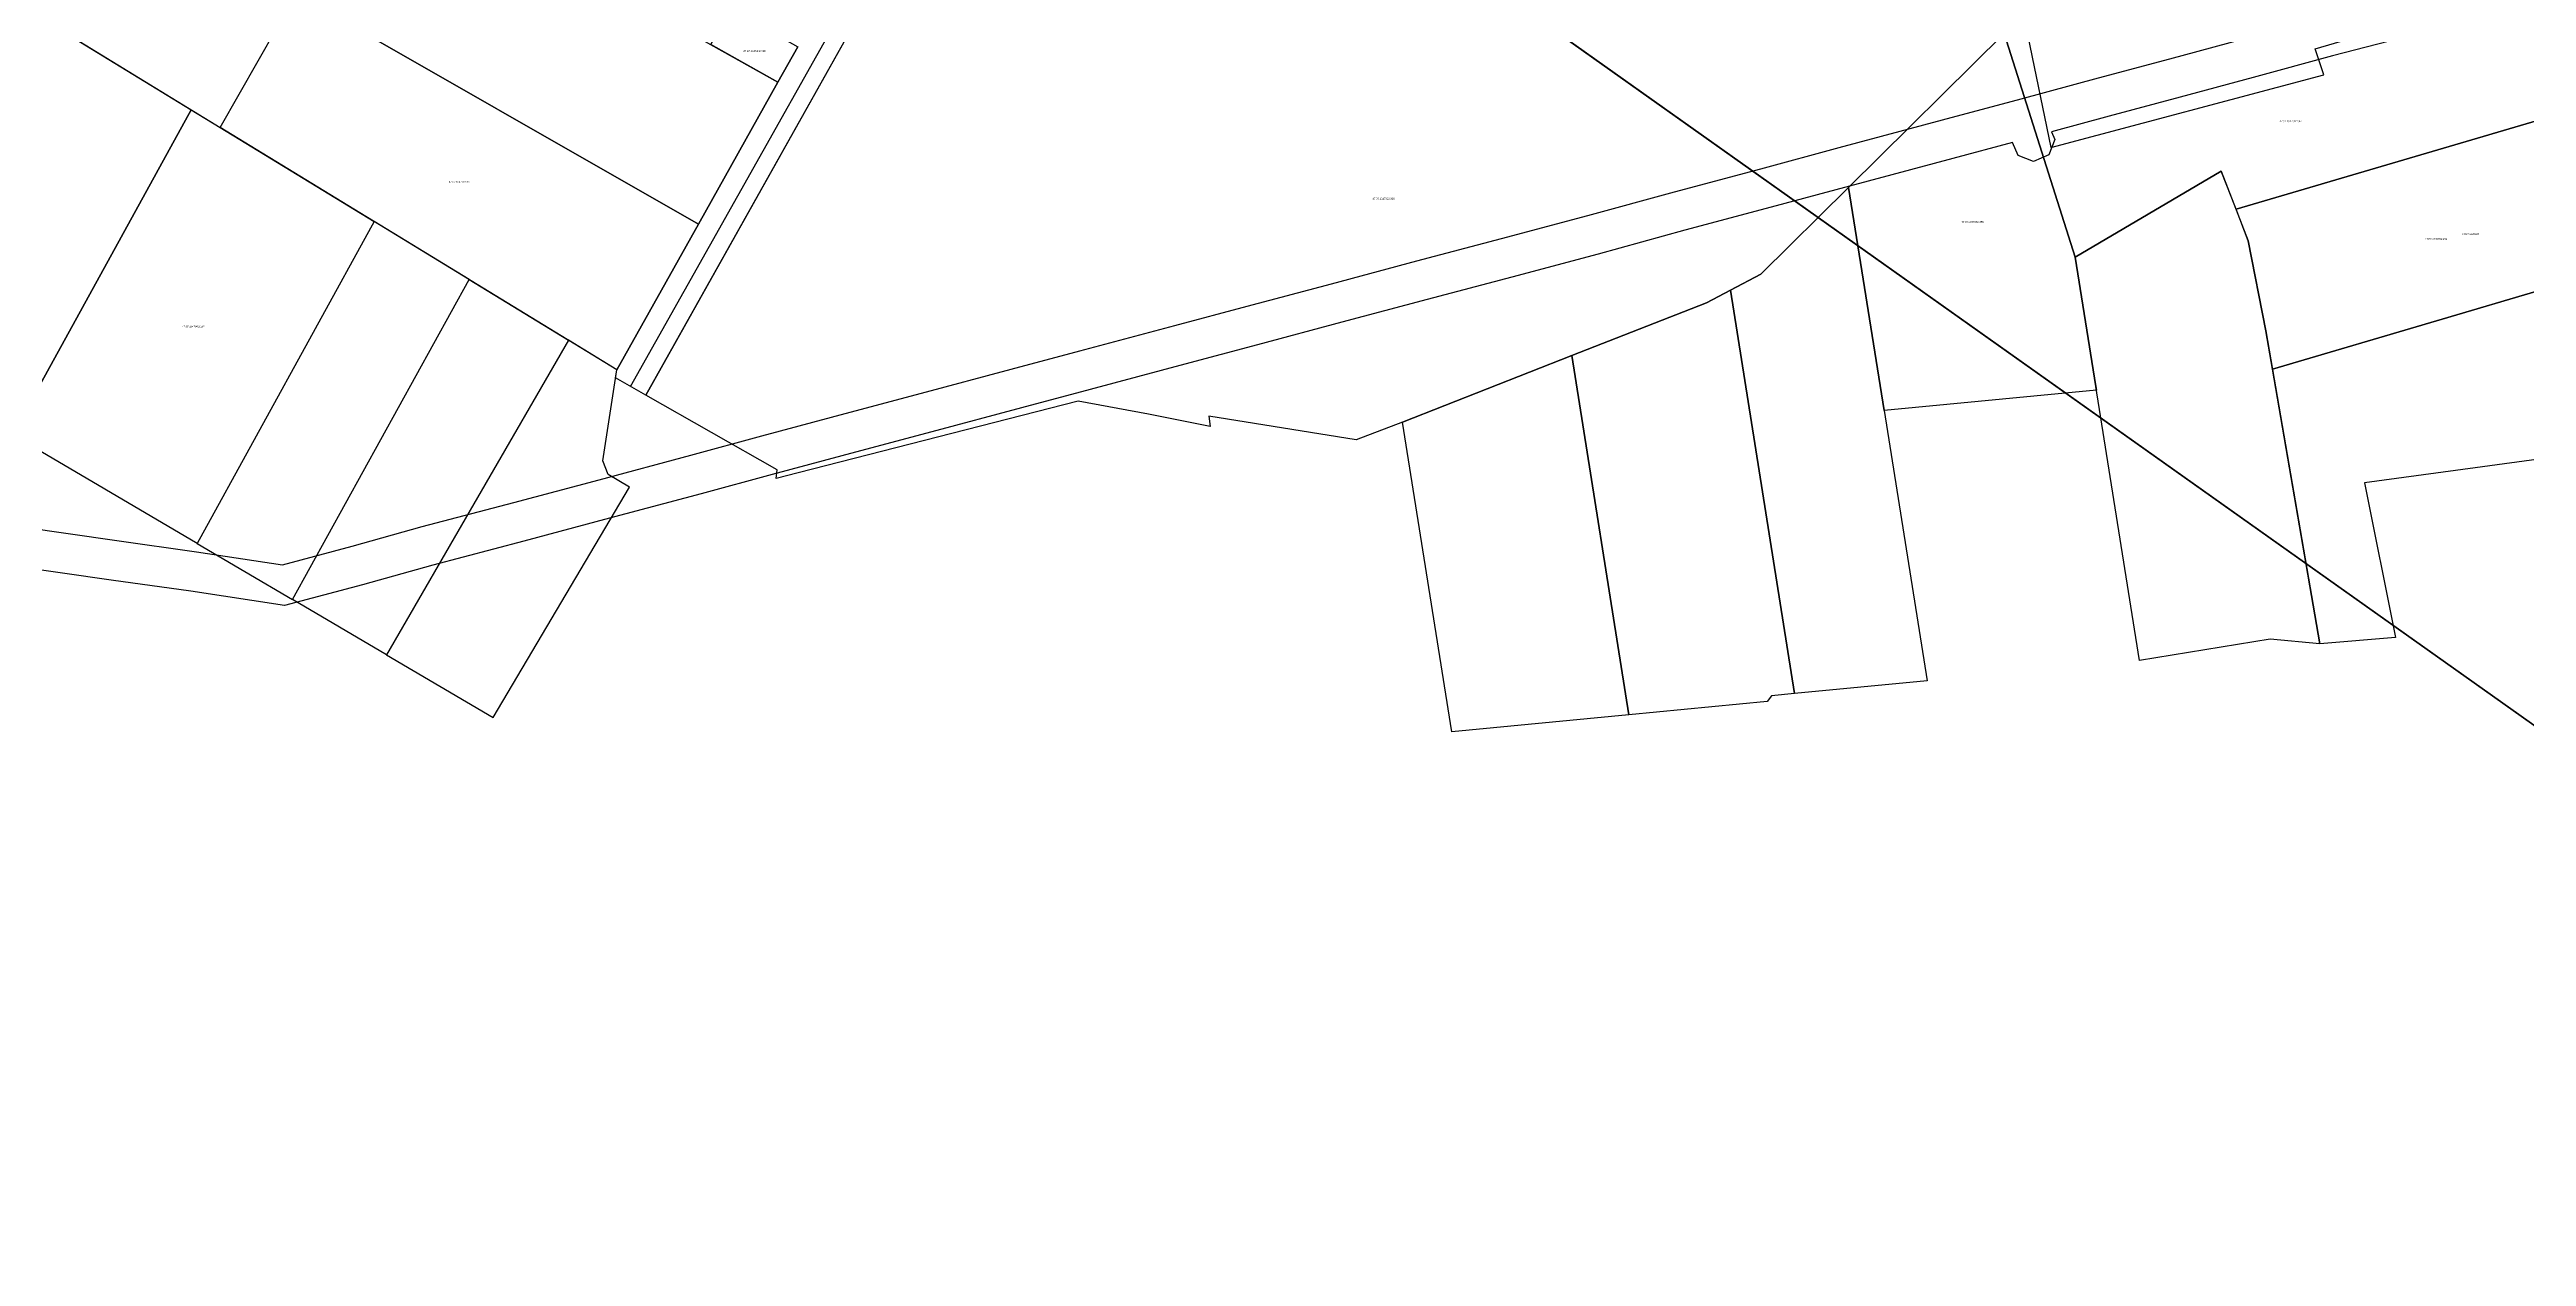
# Model space of a CAD drawing. Extents: x 896 to 2274771, y 652 to 548028.
# Drawn here: x 2231564 to 2232890, y 432375 to 433021 of the extents above; entities that cross this region are included whole.
import ezdxf
from ezdxf.enums import TextEntityAlignment as Align

# ---------------------------------------------------------------- set-up
doc = ezdxf.new("R2010")
doc.units = 0
doc.header["$MEASUREMENT"] = 0
for name, color, linetype in [('LABELS', 254, 'CONTINUOUS'), ('P', 94, 'CONTINUOUS'), ('T', 1, 'CONTINUOUS'), ('Z', 30, 'CONTINUOUS')]:
    doc.layers.add(name, color=color, linetype=linetype)

msp = doc.modelspace()

# ---------------------------------------------------------------- linework, layer by layer
at = {"layer": 'P', "linetype": 'Continuous'}
msp.add_lwpolyline([(2232175.84, 433357.39), (2231883.55, 432836.16), (2231867.35, 432845.39), (2231868.03, 432849.8), (2231868.04, 432849.79), (2231911.72, 432927.77), (2231954.28, 433003.71), (2231964.9, 433022.69)], dxfattribs=at)
for points in [[(2231493.72, 433183.85), (2231449.91, 433105.68), (2231655.77, 432979.53), (2231696.43, 433050.94), (2231701.31, 433059.54)], [(2231696.43, 433050.94), (2231701.31, 433059.54), (2231738.39, 433124.71), (2231954.28, 433003.71), (2231911.72, 432927.77)], [(2232026.48, 433091.05), (2232673.21, 433077.08), (2232668.29, 433067.93), (2232623.2, 433028.32), (2232610.55, 433029.78), (2232527.26, 432947.34), (2232480.34, 432900.89), (2232464.02, 432892.39), (2232451.15, 432885.67), (2232379.12, 432857.31), (2232288.5, 432821.63), (2232263.72, 432812.25), (2232184.79, 432824.94), (2232185.64, 432819.44), (2232152.6, 432825.95), (2232114.92, 432833), (2231965.15, 432794.65), (2231953.3, 432791.61), (2231953.78, 432796.13), (2231883.55, 432836.16)], [(2231543.42, 433048.37), (2231640.31, 432989), (2231544.68, 432814.92), (2231446.81, 432872.52)], [(2231655.77, 432979.53), (2231696.43, 433050.94), (2231911.72, 432927.77), (2231868.04, 432849.79)], [(2232610.55, 433029.78), (2232623.2, 433028.32), (2232635.44, 432968.71), (2232781.59, 433007.6), (2232776.99, 433021.52), (2232892.49, 433055.59), (2232917.05, 432989.52), (2232734.55, 432935.71), (2232726.65, 432956.14), (2232648.53, 432910.03)], [(2231923.79, 433033.15), (2231939.31, 433037.02), (2231964.9, 433022.69), (2231954.28, 433003.71), (2231918.29, 433023.89)], [(2232648.53, 432910.03), (2232658.85, 432845.23), (2232659.86, 432838.88), (2232546.25, 432827.98), (2232527.26, 432947.34), (2232610.55, 433029.78)], [(2231640.31, 432989), (2231655.76, 432979.53), (2231738.24, 432929.13), (2231643.55, 432756.76), (2231544.68, 432814.92)], [(2232734.55, 432935.71), (2232917.05, 432989.52), (2232948.74, 432907.53), (2232844.84, 432876.89), (2232754.02, 432850.11), (2232750.49, 432870.58), (2232741.1, 432918.76)], [(2232648.52, 432910.03), (2232726.64, 432956.14), (2232741.12, 432918.76), (2232750.48, 432870.58), (2232779.35, 432703.11), (2232752.8, 432705.45), (2232682.89, 432694.08), (2232658.84, 432845.23)], [(2232498.36, 432676.42), (2232464.02, 432892.39), (2232480.34, 432900.89), (2232527.26, 432947.34), (2232546.25, 432827.98), (2232569.26, 432683.21)], [(2231789.08, 432898.05), (2231738.24, 432929.12), (2231643.55, 432756.76), (2231694.49, 432726.79)], [(2232754.02, 432850.11), (2232844.84, 432876.89), (2232948.74, 432907.53), (2232984.43, 432813.83), (2232862.54, 432797.25), (2232803.34, 432789.21), (2232819.92, 432706.43), (2232779.35, 432703.11)], [(2231694.49, 432726.79), (2231789.08, 432898.05), (2231842.12, 432865.63), (2231744.78, 432697.21)], [(2232409.7, 432665), (2232379.12, 432857.31), (2232451.15, 432885.67), (2232464.02, 432892.39), (2232498.36, 432676.42), (2232485.89, 432675.23), (2232483.68, 432672.1)], [(2231842.12, 432865.63), (2231744.78, 432697.21), (2231801.92, 432663.58), (2231874.87, 432786.98), (2231863.33, 432793.75), (2231860.52, 432801.04), (2231868.02, 432849.79)], [(2232314.86, 432655.9), (2232288.5, 432821.63), (2232379.12, 432857.31), (2232409.7, 432665)]]:
    msp.add_lwpolyline(points, close=True, dxfattribs=at)
at = {"layer": 'T', "linetype": 'Continuous'}
msp.add_lwpolyline([(2231875.45, 432840.77), (2232487.22, 433928.24)], dxfattribs=at)
at = {"layer": 'Z', "linetype": 'Continuous'}
for points in [[(2228883.67, 435504.94), (2245195.5, 423932.21)], [(2228883.67, 435504.94), (2245195.5, 423932.21)], [(2228883.67, 435504.94), (2245194.76, 423931.95)], [(2232828.38, 433028.66), (2232786.14, 433017.75), (2232743.71, 433006.18), (2232704.65, 432995.62), (2232666.59, 432985.45), (2232635.81, 432977.09), (2232637.58, 432973.07), (2232634.37, 432964.8), (2232626.26, 432961.23), (2232618, 432964.44), (2232614.92, 432971.43), (2232582.96, 432962.82), (2232527.74, 432948.04), (2232485.73, 432936.74), (2232439.67, 432924.43), (2232393.23, 432911.71), (2232347.02, 432899.28), (2232301.61, 432887.42), (2232256.02, 432875.15), (2232210.97, 432863.11), (2232172.1, 432852.73), (2232121.28, 432839.2), (2232084.55, 432829.39), (2232036.61, 432816.53), (2231998.4, 432806.32), (2231951.14, 432793.65), (2231913.17, 432783.33), (2231864.08, 432770.24), (2231818.37, 432758.04), (2231769.56, 432745.17), (2231732, 432734.68), (2231690.25, 432723.53), (2231640.07, 432731.16), (2231597.5, 432737.1), (2231546.59, 432744.43)], [(2231549.64, 432765.61), (2231600.5, 432758.29), (2231643.16, 432752.34), (2231689.05, 432745.35), (2231726.36, 432755.33), (2231763.95, 432765.83), (2231812.89, 432778.72), (2231858.57, 432790.91), (2231907.61, 432803.99), (2231945.56, 432814.31), (2231992.87, 432827), (2232031.07, 432837.21), (2232079.01, 432850.06), (2232115.77, 432859.88), (2232166.59, 432873.41), (2232205.45, 432883.79), (2232250.47, 432895.82), (2232296.12, 432908.11), (2232341.54, 432919.96), (2232387.62, 432932.37), (2232434.08, 432945.08), (2232480.19, 432957.41), (2232522.19, 432968.71), (2232577.41, 432983.49), (2232619.59, 432994.85), (2232661.02, 433006.12), (2232699.09, 433016.29), (2232738.1, 433026.83)]]:
    msp.add_lwpolyline(points, dxfattribs=at)

# ---------------------------------------------------------------- texts
at = {"layer": 'LABELS'}
for s, p in [('47:07:1047002:740', (2231941.595, 433020.365)), ('47:07:1047002:367', (2232763.8, 432982.81)), ('47:07:1047002:16', (2231783.745, 432950.365)), ('47:07:1047002:936', (2232278.38, 432941.33)), ('47:07:1047002:356', (2232593.56, 432928.88)), ('47:07:1047002:282', (2232841.645, 432919.815)), ('47:07:1047002', (2232860.11, 432922.385)), ('47:07:1047002:197', (2231641.46, 432872.88))]:
    msp.add_text(s, height=1, dxfattribs=at).set_placement(p, align=Align.MIDDLE_CENTER)

doc.saveas('drawing.dxf')
